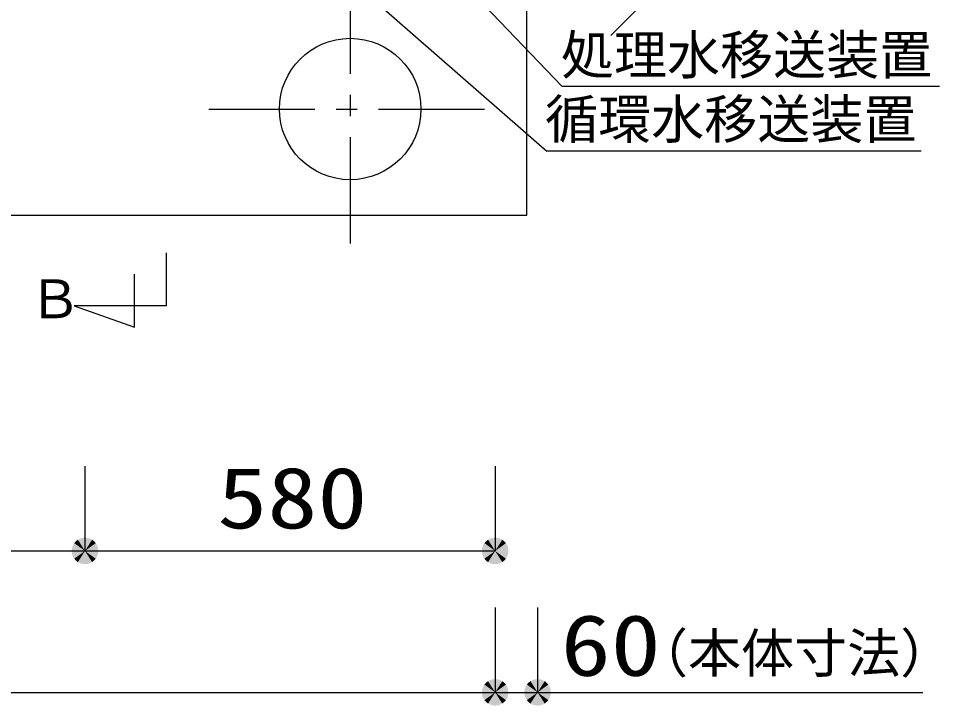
# Model space of a CAD drawing. Units: millimetres, scale not verified. Extents: x -8093 to 8093, y -5792 to 5792.
# Drawn here: x -5336 to -4034, y -545 to 427 of the extents above; entities that cross this region are included whole.
import ezdxf
from ezdxf.enums import TextEntityAlignment as Align

# ---------------------------------------------------------------- set-up
doc = ezdxf.new("R2010")
doc.units = ezdxf.units.MM
doc.header["$LTSCALE"] = 30
doc.linetypes.add('CHAIN1', pattern=[8, 5, -1, 1, -1])
for name, color, linetype, lineweight in [('0-1_00クル-フ-0躯体', 3, 'Continuous', 25), ('0-2_00クル-フ-1機器', 2, 'Continuous', 25), ('0-3_00クル-フ-3空気管', 6, 'Continuous', 25), ('0-4_00クル-フ-6寸法', 132, 'Continuous', 25)]:
    doc.layers.add(name, color=color, linetype=linetype, lineweight=lineweight)
doc.styles.add('ＭＳ ゴシック', font='')
doc.styles.get('ＭＳ ゴシック').set_extended_font_data('MS Gothic')

msp = doc.modelspace()

# ---------------------------------------------------------------- linework, layer by layer
at = {"layer": '0-1_00クル-フ-0躯体', "color": 4}
for p, q in [((-4938.28, 717.79), (-4567.79, 330.96)), ((-5037.25, 631.12), (-4589.03, 239.17)), ((-4567.79, 330.96), (-4033.85, 330.96)), ((-4059.7, 239.17), (-4589.03, 239.17))]:
    msp.add_line(p, q, dxfattribs=at)
at = {"layer": '0-1_00クル-フ-0躯体'}
msp.add_lwpolyline([(-5127.31, 95.42), (-5127.31, 20.42), (-5257.31, 20.42), (-5172.31, -9.58), (-5172.31, 65.42)], dxfattribs=at)
at = {"layer": '0-2_00クル-フ-1機器'}
for p, q in [((-4617.24, 148.84), (-4617.24, 1768.84)), ((-6487.24, 148.84), (-4617.24, 148.84))]:
    msp.add_line(p, q, dxfattribs=at)
at = {"layer": '0-2_00クル-フ-1機器', "linetype": 'CHAIN1'}
for p, q in [((-4867.24, 498.84), (-4867.24, 98.84)), ((-5067.24, 298.84), (-4667.24, 298.84))]:
    msp.add_line(p, q, dxfattribs=at)
at = {"layer": '0-2_00クル-フ-1機器'}
msp.add_circle((-4867.24, 298.84), 100, dxfattribs=at)
at = {"layer": '0-3_00クル-フ-3空気管', "color": 7}
msp.add_line((-4498.58, 403.05), (-4458.58, 443.05), dxfattribs=at)
at = {"layer": '0-4_00クル-フ-6寸法', "color": 4}
for p, q in [((-5242.24, -206.12), (-5242.24, -326.12)), ((-5242.24, -206.12), (-5242.24, -326.12)), ((-4662.24, -206.12), (-4662.24, -326.12)), ((-6442.24, -326.12), (-5242.24, -326.12)), ((-5242.24, -326.12), (-4662.24, -326.12)), ((-4662.24, -406.12), (-4662.24, -526.12)), ((-4662.24, -406.12), (-4662.24, -526.12)), ((-4602.24, -406.12), (-4602.24, -526.12)), ((-6442.24, -526.12), (-4662.24, -526.12)), ((-4662.24, -526.12), (-4602.24, -526.12)), ((-4602.24, -526.12), (-4057.49, -526.12))]:
    msp.add_line(p, q, dxfattribs=at)
at = {"layer": '0-4_00クル-フ-6寸法'}
for points in [[(-5242.24, -326.12), (-5255.9, -313.28), (-5254.19, -311.67)], [(-5242.24, -326.12), (-5255.9, -313.28), (-5254.19, -311.67)], [(-5242.24, -326.12), (-5254.19, -311.67), (-5252.28, -310.29)], [(-5242.24, -326.12), (-5254.19, -311.67), (-5252.28, -310.29)], [(-5242.24, -326.12), (-5252.28, -310.29), (-5250.22, -309.15)], [(-5242.24, -326.12), (-5252.28, -310.29), (-5250.22, -309.15)], [(-5242.24, -326.12), (-5250.22, -309.15), (-5248.03, -308.29)], [(-5242.24, -326.12), (-5250.22, -309.15), (-5248.03, -308.29)], [(-5242.24, -326.12), (-5248.03, -308.29), (-5245.75, -307.7)], [(-5242.24, -326.12), (-5248.03, -308.29), (-5245.75, -307.7)], [(-5242.24, -326.12), (-5245.75, -307.7), (-5243.41, -307.41)], [(-5242.24, -326.12), (-5245.75, -307.7), (-5243.41, -307.41)], [(-5242.24, -326.12), (-5243.41, -307.41), (-5241.06, -307.41)], [(-5242.24, -326.12), (-5243.41, -307.41), (-5241.06, -307.41)], [(-5242.24, -326.12), (-5241.06, -307.41), (-5238.72, -307.7)], [(-5242.24, -326.12), (-5241.06, -307.41), (-5238.72, -307.7)], [(-5242.24, -326.12), (-5238.72, -307.7), (-5236.44, -308.29)], [(-5242.24, -326.12), (-5238.72, -307.7), (-5236.44, -308.29)], [(-5242.24, -326.12), (-5236.44, -308.29), (-5234.25, -309.15)], [(-5242.24, -326.12), (-5236.44, -308.29), (-5234.25, -309.15)], [(-5242.24, -326.12), (-5234.25, -309.15), (-5232.19, -310.29)], [(-5242.24, -326.12), (-5234.25, -309.15), (-5232.19, -310.29)], [(-5242.24, -326.12), (-5232.19, -310.29), (-5230.28, -311.67)], [(-5242.24, -326.12), (-5232.19, -310.29), (-5230.28, -311.67)], [(-5242.24, -326.12), (-5230.28, -311.67), (-5228.57, -313.28)], [(-5242.24, -326.12), (-5230.28, -311.67), (-5228.57, -313.28)], [(-4662.24, -326.12), (-4675.9, -313.28), (-4674.19, -311.67)], [(-4662.24, -326.12), (-4674.19, -311.67), (-4672.28, -310.29)], [(-4662.24, -326.12), (-4672.28, -310.29), (-4670.22, -309.15)], [(-4662.24, -326.12), (-4670.22, -309.15), (-4668.03, -308.29)], [(-4662.24, -326.12), (-4668.03, -308.29), (-4665.75, -307.7)], [(-4662.24, -326.12), (-4665.75, -307.7), (-4663.41, -307.41)], [(-4662.24, -326.12), (-4663.41, -307.41), (-4661.06, -307.41)], [(-4662.24, -326.12), (-4661.06, -307.41), (-4658.72, -307.7)], [(-4662.24, -326.12), (-4658.72, -307.7), (-4656.44, -308.29)], [(-4662.24, -326.12), (-4656.44, -308.29), (-4654.25, -309.15)], [(-4662.24, -326.12), (-4654.25, -309.15), (-4652.19, -310.29)], [(-4662.24, -326.12), (-4652.19, -310.29), (-4650.28, -311.67)], [(-4662.24, -326.12), (-4650.28, -311.67), (-4648.57, -313.28)], [(-5242.24, -326.12), (-5260.99, -326.12), (-5260.84, -323.77)], [(-5242.24, -326.12), (-5260.99, -326.12), (-5260.84, -323.77)], [(-5242.24, -326.12), (-5260.84, -323.77), (-5260.4, -321.46)], [(-5242.24, -326.12), (-5260.84, -323.77), (-5260.4, -321.46)], [(-5242.24, -326.12), (-5260.4, -321.46), (-5259.67, -319.22)], [(-5242.24, -326.12), (-5260.4, -321.46), (-5259.67, -319.22)], [(-5242.24, -326.12), (-5259.67, -319.22), (-5258.67, -317.09)], [(-5242.24, -326.12), (-5259.67, -319.22), (-5258.67, -317.09)], [(-5242.24, -326.12), (-5258.67, -317.09), (-5257.4, -315.1)], [(-5242.24, -326.12), (-5258.67, -317.09), (-5257.4, -315.1)], [(-5242.24, -326.12), (-5257.4, -315.1), (-5255.9, -313.28)], [(-5242.24, -326.12), (-5257.4, -315.1), (-5255.9, -313.28)], [(-5242.24, -326.12), (-5228.57, -313.28), (-5227.07, -315.1)], [(-5242.24, -326.12), (-5228.57, -313.28), (-5227.07, -315.1)], [(-5242.24, -326.12), (-5227.07, -315.1), (-5225.8, -317.09)], [(-5242.24, -326.12), (-5227.07, -315.1), (-5225.8, -317.09)], [(-5242.24, -326.12), (-5225.8, -317.09), (-5224.8, -319.22)], [(-5242.24, -326.12), (-5225.8, -317.09), (-5224.8, -319.22)], [(-5242.24, -326.12), (-5224.8, -319.22), (-5224.07, -321.46)], [(-5242.24, -326.12), (-5224.8, -319.22), (-5224.07, -321.46)], [(-5242.24, -326.12), (-5224.07, -321.46), (-5223.63, -323.77)], [(-5242.24, -326.12), (-5224.07, -321.46), (-5223.63, -323.77)], [(-5242.24, -326.12), (-5223.63, -323.77), (-5223.49, -326.12)], [(-5242.24, -326.12), (-5223.63, -323.77), (-5223.49, -326.12)], [(-4662.24, -326.12), (-4680.99, -326.12), (-4680.84, -323.77)], [(-4662.24, -326.12), (-4680.84, -323.77), (-4680.4, -321.46)], [(-4662.24, -326.12), (-4680.4, -321.46), (-4679.67, -319.22)], [(-4662.24, -326.12), (-4679.67, -319.22), (-4678.67, -317.09)], [(-4662.24, -326.12), (-4678.67, -317.09), (-4677.4, -315.1)], [(-4662.24, -326.12), (-4677.4, -315.1), (-4675.9, -313.28)], [(-4662.24, -326.12), (-4648.57, -313.28), (-4647.07, -315.1)], [(-4662.24, -326.12), (-4647.07, -315.1), (-4645.8, -317.09)], [(-4662.24, -326.12), (-4645.8, -317.09), (-4644.8, -319.22)], [(-4662.24, -326.12), (-4644.8, -319.22), (-4644.07, -321.46)], [(-4662.24, -326.12), (-4644.07, -321.46), (-4643.63, -323.77)], [(-4662.24, -326.12), (-4643.63, -323.77), (-4643.49, -326.12)], [(-5242.24, -326.12), (-5260.84, -328.47), (-5260.99, -326.12)], [(-5242.24, -326.12), (-5260.84, -328.47), (-5260.99, -326.12)], [(-5242.24, -326.12), (-5260.4, -330.78), (-5260.84, -328.47)], [(-5242.24, -326.12), (-5260.4, -330.78), (-5260.84, -328.47)], [(-5242.24, -326.12), (-5259.67, -333.02), (-5260.4, -330.78)], [(-5242.24, -326.12), (-5259.67, -333.02), (-5260.4, -330.78)], [(-5242.24, -326.12), (-5258.67, -335.15), (-5259.67, -333.02)], [(-5242.24, -326.12), (-5258.67, -335.15), (-5259.67, -333.02)], [(-5242.24, -326.12), (-5257.4, -337.14), (-5258.67, -335.15)], [(-5242.24, -326.12), (-5257.4, -337.14), (-5258.67, -335.15)], [(-5242.24, -326.12), (-5255.9, -338.95), (-5257.4, -337.14)], [(-5242.24, -326.12), (-5255.9, -338.95), (-5257.4, -337.14)], [(-5242.24, -326.12), (-5254.19, -340.57), (-5255.9, -338.95)], [(-5242.24, -326.12), (-5254.19, -340.57), (-5255.9, -338.95)], [(-5242.24, -326.12), (-5252.28, -341.95), (-5254.19, -340.57)], [(-5242.24, -326.12), (-5252.28, -341.95), (-5254.19, -340.57)], [(-5242.24, -326.12), (-5250.22, -343.08), (-5252.28, -341.95)], [(-5242.24, -326.12), (-5250.22, -343.08), (-5252.28, -341.95)], [(-5242.24, -326.12), (-5248.03, -343.95), (-5250.22, -343.08)], [(-5242.24, -326.12), (-5248.03, -343.95), (-5250.22, -343.08)], [(-5242.24, -326.12), (-5245.75, -344.54), (-5248.03, -343.95)], [(-5242.24, -326.12), (-5245.75, -344.54), (-5248.03, -343.95)], [(-5242.24, -326.12), (-5243.41, -344.83), (-5245.75, -344.54)], [(-5242.24, -326.12), (-5243.41, -344.83), (-5245.75, -344.54)], [(-5242.24, -326.12), (-5241.06, -344.83), (-5243.41, -344.83)], [(-5242.24, -326.12), (-5241.06, -344.83), (-5243.41, -344.83)], [(-5242.24, -326.12), (-5238.72, -344.54), (-5241.06, -344.83)], [(-5242.24, -326.12), (-5236.44, -343.95), (-5238.72, -344.54)], [(-5242.24, -326.12), (-5234.25, -343.08), (-5236.44, -343.95)], [(-5242.24, -326.12), (-5232.19, -341.95), (-5234.25, -343.08)], [(-5242.24, -326.12), (-5230.28, -340.57), (-5232.19, -341.95)], [(-5242.24, -326.12), (-5228.57, -338.95), (-5230.28, -340.57)], [(-5242.24, -326.12), (-5227.07, -337.14), (-5228.57, -338.95)], [(-5242.24, -326.12), (-5225.8, -335.15), (-5227.07, -337.14)], [(-5242.24, -326.12), (-5224.8, -333.02), (-5225.8, -335.15)], [(-5242.24, -326.12), (-5224.07, -330.78), (-5224.8, -333.02)], [(-5242.24, -326.12), (-5223.63, -328.47), (-5224.07, -330.78)], [(-5242.24, -326.12), (-5223.49, -326.12), (-5223.63, -328.47)], [(-5242.24, -326.12), (-5238.72, -344.54), (-5241.06, -344.83)], [(-5242.24, -326.12), (-5236.44, -343.95), (-5238.72, -344.54)], [(-5242.24, -326.12), (-5234.25, -343.08), (-5236.44, -343.95)], [(-5242.24, -326.12), (-5232.19, -341.95), (-5234.25, -343.08)], [(-5242.24, -326.12), (-5230.28, -340.57), (-5232.19, -341.95)], [(-5242.24, -326.12), (-5228.57, -338.95), (-5230.28, -340.57)], [(-5242.24, -326.12), (-5227.07, -337.14), (-5228.57, -338.95)], [(-5242.24, -326.12), (-5225.8, -335.15), (-5227.07, -337.14)], [(-5242.24, -326.12), (-5224.8, -333.02), (-5225.8, -335.15)], [(-5242.24, -326.12), (-5224.07, -330.78), (-5224.8, -333.02)], [(-5242.24, -326.12), (-5223.63, -328.47), (-5224.07, -330.78)], [(-5242.24, -326.12), (-5223.49, -326.12), (-5223.63, -328.47)], [(-4662.24, -326.12), (-4680.84, -328.47), (-4680.99, -326.12)], [(-4662.24, -326.12), (-4680.4, -330.78), (-4680.84, -328.47)], [(-4662.24, -326.12), (-4679.67, -333.02), (-4680.4, -330.78)], [(-4662.24, -326.12), (-4678.67, -335.15), (-4679.67, -333.02)], [(-4662.24, -326.12), (-4677.4, -337.14), (-4678.67, -335.15)], [(-4662.24, -326.12), (-4675.9, -338.95), (-4677.4, -337.14)], [(-4662.24, -326.12), (-4674.19, -340.57), (-4675.9, -338.95)], [(-4662.24, -326.12), (-4672.28, -341.95), (-4674.19, -340.57)], [(-4662.24, -326.12), (-4670.22, -343.08), (-4672.28, -341.95)], [(-4662.24, -326.12), (-4668.03, -343.95), (-4670.22, -343.08)], [(-4662.24, -326.12), (-4665.75, -344.54), (-4668.03, -343.95)], [(-4662.24, -326.12), (-4663.41, -344.83), (-4665.75, -344.54)], [(-4662.24, -326.12), (-4661.06, -344.83), (-4663.41, -344.83)], [(-4662.24, -326.12), (-4658.72, -344.54), (-4661.06, -344.83)], [(-4662.24, -326.12), (-4656.44, -343.95), (-4658.72, -344.54)], [(-4662.24, -326.12), (-4654.25, -343.08), (-4656.44, -343.95)], [(-4662.24, -326.12), (-4652.19, -341.95), (-4654.25, -343.08)], [(-4662.24, -326.12), (-4650.28, -340.57), (-4652.19, -341.95)], [(-4662.24, -326.12), (-4648.57, -338.95), (-4650.28, -340.57)], [(-4662.24, -326.12), (-4647.07, -337.14), (-4648.57, -338.95)], [(-4662.24, -326.12), (-4645.8, -335.15), (-4647.07, -337.14)], [(-4662.24, -326.12), (-4644.8, -333.02), (-4645.8, -335.15)], [(-4662.24, -326.12), (-4644.07, -330.78), (-4644.8, -333.02)], [(-4662.24, -326.12), (-4643.63, -328.47), (-4644.07, -330.78)], [(-4662.24, -326.12), (-4643.49, -326.12), (-4643.63, -328.47)], [(-4662.24, -526.12), (-4668.03, -508.29), (-4665.75, -507.7)], [(-4662.24, -526.12), (-4668.03, -508.29), (-4665.75, -507.7)], [(-4662.24, -526.12), (-4665.75, -507.7), (-4663.41, -507.41)], [(-4662.24, -526.12), (-4665.75, -507.7), (-4663.41, -507.41)], [(-4662.24, -526.12), (-4663.41, -507.41), (-4661.06, -507.41)], [(-4662.24, -526.12), (-4663.41, -507.41), (-4661.06, -507.41)], [(-4662.24, -526.12), (-4661.06, -507.41), (-4658.72, -507.7)], [(-4662.24, -526.12), (-4661.06, -507.41), (-4658.72, -507.7)], [(-4662.24, -526.12), (-4658.72, -507.7), (-4656.44, -508.29)], [(-4662.24, -526.12), (-4658.72, -507.7), (-4656.44, -508.29)], [(-4602.24, -526.12), (-4608.03, -508.29), (-4605.75, -507.7)], [(-4602.24, -526.12), (-4605.75, -507.7), (-4603.41, -507.41)], [(-4602.24, -526.12), (-4603.41, -507.41), (-4601.06, -507.41)], [(-4602.24, -526.12), (-4601.06, -507.41), (-4598.72, -507.7)], [(-4602.24, -526.12), (-4598.72, -507.7), (-4596.44, -508.29)], [(-4662.24, -526.12), (-4680.4, -521.46), (-4679.67, -519.22)], [(-4662.24, -526.12), (-4680.4, -521.46), (-4679.67, -519.22)], [(-4662.24, -526.12), (-4679.67, -519.22), (-4678.67, -517.09)], [(-4662.24, -526.12), (-4679.67, -519.22), (-4678.67, -517.09)], [(-4662.24, -526.12), (-4678.67, -517.09), (-4677.4, -515.1)], [(-4662.24, -526.12), (-4678.67, -517.09), (-4677.4, -515.1)], [(-4662.24, -526.12), (-4677.4, -515.1), (-4675.9, -513.28)], [(-4662.24, -526.12), (-4677.4, -515.1), (-4675.9, -513.28)], [(-4662.24, -526.12), (-4675.9, -513.28), (-4674.19, -511.67)], [(-4662.24, -526.12), (-4675.9, -513.28), (-4674.19, -511.67)], [(-4662.24, -526.12), (-4674.19, -511.67), (-4672.28, -510.29)], [(-4662.24, -526.12), (-4674.19, -511.67), (-4672.28, -510.29)], [(-4662.24, -526.12), (-4672.28, -510.29), (-4670.22, -509.15)], [(-4662.24, -526.12), (-4672.28, -510.29), (-4670.22, -509.15)], [(-4662.24, -526.12), (-4670.22, -509.15), (-4668.03, -508.29)], [(-4662.24, -526.12), (-4670.22, -509.15), (-4668.03, -508.29)], [(-4662.24, -526.12), (-4656.44, -508.29), (-4654.25, -509.15)], [(-4662.24, -526.12), (-4656.44, -508.29), (-4654.25, -509.15)], [(-4662.24, -526.12), (-4654.25, -509.15), (-4652.19, -510.29)], [(-4662.24, -526.12), (-4654.25, -509.15), (-4652.19, -510.29)], [(-4662.24, -526.12), (-4652.19, -510.29), (-4650.28, -511.67)], [(-4662.24, -526.12), (-4652.19, -510.29), (-4650.28, -511.67)], [(-4662.24, -526.12), (-4650.28, -511.67), (-4648.57, -513.28)], [(-4662.24, -526.12), (-4650.28, -511.67), (-4648.57, -513.28)], [(-4662.24, -526.12), (-4648.57, -513.28), (-4647.07, -515.1)], [(-4662.24, -526.12), (-4648.57, -513.28), (-4647.07, -515.1)], [(-4662.24, -526.12), (-4647.07, -515.1), (-4645.8, -517.09)], [(-4662.24, -526.12), (-4647.07, -515.1), (-4645.8, -517.09)], [(-4662.24, -526.12), (-4645.8, -517.09), (-4644.8, -519.22)], [(-4662.24, -526.12), (-4645.8, -517.09), (-4644.8, -519.22)], [(-4662.24, -526.12), (-4644.8, -519.22), (-4644.07, -521.46)], [(-4662.24, -526.12), (-4644.8, -519.22), (-4644.07, -521.46)], [(-4602.24, -526.12), (-4620.4, -521.46), (-4619.67, -519.22)], [(-4602.24, -526.12), (-4619.67, -519.22), (-4618.67, -517.09)], [(-4602.24, -526.12), (-4618.67, -517.09), (-4617.4, -515.1)], [(-4602.24, -526.12), (-4617.4, -515.1), (-4615.9, -513.28)], [(-4602.24, -526.12), (-4615.9, -513.28), (-4614.19, -511.67)], [(-4602.24, -526.12), (-4614.19, -511.67), (-4612.28, -510.29)], [(-4602.24, -526.12), (-4612.28, -510.29), (-4610.22, -509.15)], [(-4602.24, -526.12), (-4610.22, -509.15), (-4608.03, -508.29)], [(-4602.24, -526.12), (-4596.44, -508.29), (-4594.25, -509.15)], [(-4602.24, -526.12), (-4594.25, -509.15), (-4592.19, -510.29)], [(-4602.24, -526.12), (-4592.19, -510.29), (-4590.28, -511.67)], [(-4602.24, -526.12), (-4590.28, -511.67), (-4588.57, -513.28)], [(-4602.24, -526.12), (-4588.57, -513.28), (-4587.07, -515.1)], [(-4602.24, -526.12), (-4587.07, -515.1), (-4585.8, -517.09)], [(-4602.24, -526.12), (-4585.8, -517.09), (-4584.8, -519.22)], [(-4602.24, -526.12), (-4584.8, -519.22), (-4584.07, -521.46)], [(-4662.24, -526.12), (-4680.99, -526.12), (-4680.84, -523.77)], [(-4662.24, -526.12), (-4680.99, -526.12), (-4680.84, -523.77)], [(-4662.24, -526.12), (-4680.84, -528.47), (-4680.99, -526.12)], [(-4662.24, -526.12), (-4680.84, -528.47), (-4680.99, -526.12)], [(-4662.24, -526.12), (-4680.84, -523.77), (-4680.4, -521.46)], [(-4662.24, -526.12), (-4680.84, -523.77), (-4680.4, -521.46)], [(-4662.24, -526.12), (-4680.4, -530.78), (-4680.84, -528.47)], [(-4662.24, -526.12), (-4680.4, -530.78), (-4680.84, -528.47)], [(-4662.24, -526.12), (-4679.67, -533.02), (-4680.4, -530.78)], [(-4662.24, -526.12), (-4679.67, -533.02), (-4680.4, -530.78)], [(-4662.24, -526.12), (-4678.67, -535.15), (-4679.67, -533.02)], [(-4662.24, -526.12), (-4678.67, -535.15), (-4679.67, -533.02)], [(-4662.24, -526.12), (-4677.4, -537.14), (-4678.67, -535.15)], [(-4662.24, -526.12), (-4677.4, -537.14), (-4678.67, -535.15)], [(-4662.24, -526.12), (-4675.9, -538.95), (-4677.4, -537.14)], [(-4662.24, -526.12), (-4675.9, -538.95), (-4677.4, -537.14)], [(-4662.24, -526.12), (-4674.19, -540.57), (-4675.9, -538.95)], [(-4662.24, -526.12), (-4674.19, -540.57), (-4675.9, -538.95)], [(-4662.24, -526.12), (-4672.28, -541.95), (-4674.19, -540.57)], [(-4662.24, -526.12), (-4672.28, -541.95), (-4674.19, -540.57)], [(-4662.24, -526.12), (-4670.22, -543.08), (-4672.28, -541.95)], [(-4662.24, -526.12), (-4670.22, -543.08), (-4672.28, -541.95)], [(-4662.24, -526.12), (-4668.03, -543.95), (-4670.22, -543.08)], [(-4662.24, -526.12), (-4668.03, -543.95), (-4670.22, -543.08)], [(-4662.24, -526.12), (-4665.75, -544.54), (-4668.03, -543.95)], [(-4662.24, -526.12), (-4665.75, -544.54), (-4668.03, -543.95)], [(-4662.24, -526.12), (-4663.41, -544.83), (-4665.75, -544.54)], [(-4662.24, -526.12), (-4663.41, -544.83), (-4665.75, -544.54)], [(-4662.24, -526.12), (-4661.06, -544.83), (-4663.41, -544.83)], [(-4662.24, -526.12), (-4661.06, -544.83), (-4663.41, -544.83)], [(-4662.24, -526.12), (-4644.07, -521.46), (-4643.63, -523.77)], [(-4662.24, -526.12), (-4644.07, -521.46), (-4643.63, -523.77)], [(-4662.24, -526.12), (-4643.63, -523.77), (-4643.49, -526.12)], [(-4662.24, -526.12), (-4643.63, -523.77), (-4643.49, -526.12)], [(-4662.24, -526.12), (-4658.72, -544.54), (-4661.06, -544.83)], [(-4662.24, -526.12), (-4656.44, -543.95), (-4658.72, -544.54)], [(-4662.24, -526.12), (-4654.25, -543.08), (-4656.44, -543.95)], [(-4662.24, -526.12), (-4652.19, -541.95), (-4654.25, -543.08)], [(-4662.24, -526.12), (-4650.28, -540.57), (-4652.19, -541.95)], [(-4662.24, -526.12), (-4648.57, -538.95), (-4650.28, -540.57)], [(-4662.24, -526.12), (-4647.07, -537.14), (-4648.57, -538.95)], [(-4662.24, -526.12), (-4645.8, -535.15), (-4647.07, -537.14)], [(-4662.24, -526.12), (-4644.8, -533.02), (-4645.8, -535.15)], [(-4662.24, -526.12), (-4644.07, -530.78), (-4644.8, -533.02)], [(-4662.24, -526.12), (-4643.63, -528.47), (-4644.07, -530.78)], [(-4662.24, -526.12), (-4643.49, -526.12), (-4643.63, -528.47)], [(-4662.24, -526.12), (-4658.72, -544.54), (-4661.06, -544.83)], [(-4662.24, -526.12), (-4656.44, -543.95), (-4658.72, -544.54)], [(-4662.24, -526.12), (-4654.25, -543.08), (-4656.44, -543.95)], [(-4662.24, -526.12), (-4652.19, -541.95), (-4654.25, -543.08)], [(-4662.24, -526.12), (-4650.28, -540.57), (-4652.19, -541.95)], [(-4662.24, -526.12), (-4648.57, -538.95), (-4650.28, -540.57)], [(-4662.24, -526.12), (-4647.07, -537.14), (-4648.57, -538.95)], [(-4662.24, -526.12), (-4645.8, -535.15), (-4647.07, -537.14)], [(-4662.24, -526.12), (-4644.8, -533.02), (-4645.8, -535.15)], [(-4662.24, -526.12), (-4644.07, -530.78), (-4644.8, -533.02)], [(-4662.24, -526.12), (-4643.63, -528.47), (-4644.07, -530.78)], [(-4662.24, -526.12), (-4643.49, -526.12), (-4643.63, -528.47)], [(-4602.24, -526.12), (-4620.99, -526.12), (-4620.84, -523.77)], [(-4602.24, -526.12), (-4620.84, -528.47), (-4620.99, -526.12)], [(-4602.24, -526.12), (-4620.84, -523.77), (-4620.4, -521.46)], [(-4602.24, -526.12), (-4620.4, -530.78), (-4620.84, -528.47)], [(-4602.24, -526.12), (-4619.67, -533.02), (-4620.4, -530.78)], [(-4602.24, -526.12), (-4618.67, -535.15), (-4619.67, -533.02)], [(-4602.24, -526.12), (-4617.4, -537.14), (-4618.67, -535.15)], [(-4602.24, -526.12), (-4615.9, -538.95), (-4617.4, -537.14)], [(-4602.24, -526.12), (-4614.19, -540.57), (-4615.9, -538.95)], [(-4602.24, -526.12), (-4612.28, -541.95), (-4614.19, -540.57)], [(-4602.24, -526.12), (-4610.22, -543.08), (-4612.28, -541.95)], [(-4602.24, -526.12), (-4608.03, -543.95), (-4610.22, -543.08)], [(-4602.24, -526.12), (-4605.75, -544.54), (-4608.03, -543.95)], [(-4602.24, -526.12), (-4603.41, -544.83), (-4605.75, -544.54)], [(-4602.24, -526.12), (-4601.06, -544.83), (-4603.41, -544.83)], [(-4602.24, -526.12), (-4584.07, -521.46), (-4583.63, -523.77)], [(-4602.24, -526.12), (-4583.63, -523.77), (-4583.49, -526.12)], [(-4602.24, -526.12), (-4598.72, -544.54), (-4601.06, -544.83)], [(-4602.24, -526.12), (-4596.44, -543.95), (-4598.72, -544.54)], [(-4602.24, -526.12), (-4594.25, -543.08), (-4596.44, -543.95)], [(-4602.24, -526.12), (-4592.19, -541.95), (-4594.25, -543.08)], [(-4602.24, -526.12), (-4590.28, -540.57), (-4592.19, -541.95)], [(-4602.24, -526.12), (-4588.57, -538.95), (-4590.28, -540.57)], [(-4602.24, -526.12), (-4587.07, -537.14), (-4588.57, -538.95)], [(-4602.24, -526.12), (-4585.8, -535.15), (-4587.07, -537.14)], [(-4602.24, -526.12), (-4584.8, -533.02), (-4585.8, -535.15)], [(-4602.24, -526.12), (-4584.07, -530.78), (-4584.8, -533.02)], [(-4602.24, -526.12), (-4583.63, -528.47), (-4584.07, -530.78)], [(-4602.24, -526.12), (-4583.49, -526.12), (-4583.63, -528.47)]]:
    msp.add_solid(points, dxfattribs=at)

# ---------------------------------------------------------------- texts
at = {"layer": '0-1_00クル-フ-0躯体', "color": 4, "style": 'ＭＳ ゴシック'}
for s, p in [('処理水移送装置', (-4569.28, 331.43)), ('循環水移送装置', (-4591.67, 240.47)), ('Ｂ', (-5322.12, -13.54))]:
    msp.add_text(s, height=54.99, dxfattribs=at).set_placement(p, align=Align.BOTTOM_LEFT)
at = {"layer": '0-4_00クル-フ-6寸法', "color": 3, "style": 'ＭＳ ゴシック', "width": 1.2}
for s, p in [('580', (-5055.09, -320.27)), ('60', (-4569.57, -528.79))]:
    msp.add_text(s, height=86.66, dxfattribs=at).set_placement(p, align=Align.BOTTOM_LEFT)
at = {"layer": '0-4_00クル-フ-6寸法', "color": 4, "style": 'ＭＳ ゴシック'}
msp.add_text('（本体寸法）', height=54.99, dxfattribs=at).set_placement((-4464.54, -514.63), align=Align.BOTTOM_LEFT)

doc.saveas('drawing.dxf')
